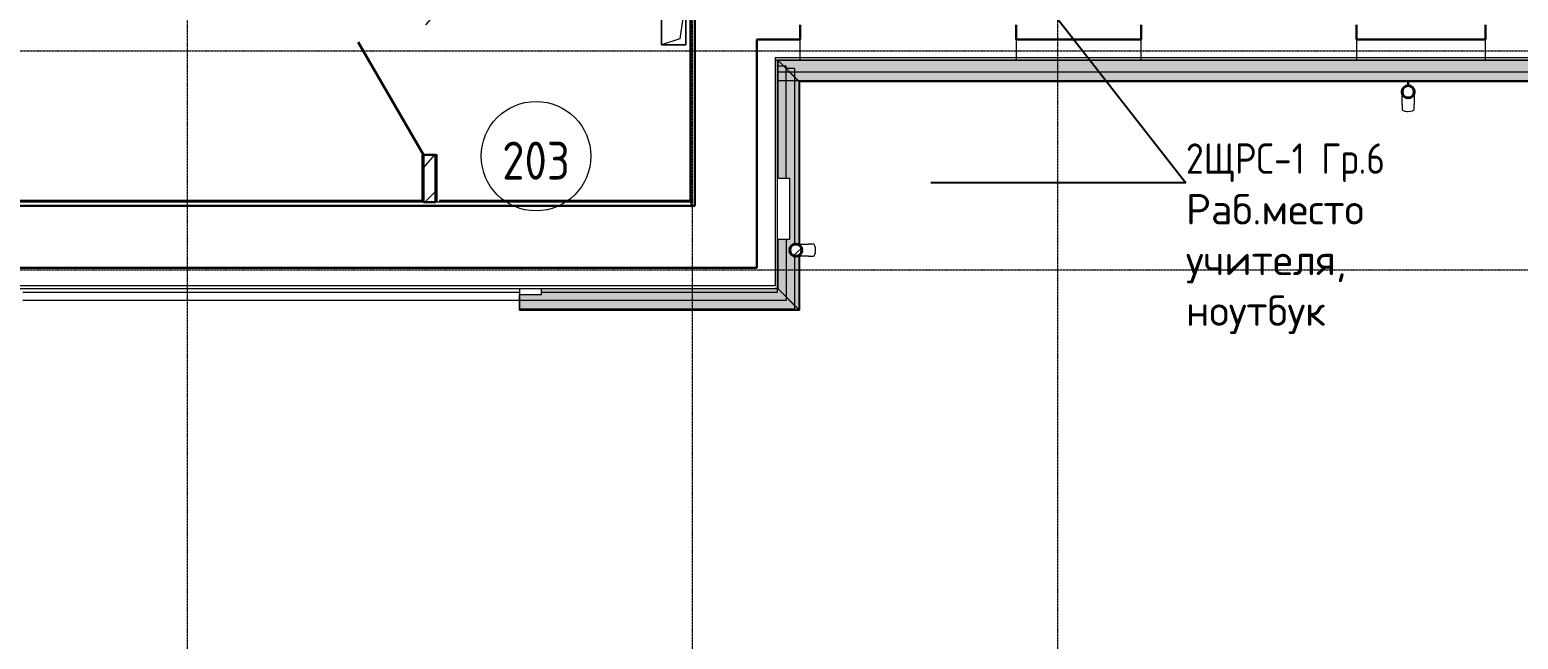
# Model space of a CAD drawing. Header units: millimetres. Extents: x -32 to 417638015, y -35 to 175284279.
# Drawn here: x 416887531 to 416899760, y 175228655 to 175233668 of the extents above; entities that cross this region are included whole.
import ezdxf
from ezdxf import colors
from ezdxf.entities.mleader import LeaderData, LeaderLine
from ezdxf.math import Vec2, Vec3

# ---------------------------------------------------------------- set-up
doc = ezdxf.new("R2010")
doc.units = ezdxf.units.MM
doc.linetypes.add('ADSK_Линия сетки', pattern=[25, 20, -2.5, 0, -2.5])
doc.layers.add('_ЭМ_Надписи', color=7, linetype='Continuous')
for name, color, linetype, lineweight in [('Аннотация', 7, 'Continuous', 18), ('Двери', 7, 'Continuous', 9), ('Обобщенные модели', 7, 'Continuous', 18), ('Ограждение', 7, 'Continuous', 9), ('Оси', 253, 'Continuous', 9), ('Стены внутренние', 7, 'Continuous', 18), ('Стены наружные', 7, 'Continuous', 18), ('Стены несущие', 7, 'Continuous', 30), ('Стены отделка', 7, 'Continuous', 30), ('Стены штриховка', 7, 'Continuous', 9), ('ШТРИХОВКА', 252, 'Continuous', 15)]:
    doc.layers.add(name, color=color, linetype=linetype, lineweight=lineweight)
doc.layers.add('Линии', color=7, linetype='Continuous', lineweight=9, true_color=0x00a600)
doc.styles.add('GOST Common', font='GOST_Common.ttf', dxfattribs={"width": 0.9, "height": 349.9999999999996})
doc.styles.add('ЭОМ', font='isocpeur.ttf', dxfattribs={"width": 0.85, "height": 250})

# ---------------------------------------------------------------- blocks, each defined once
blk = doc.blocks.new('План 2 этажа')
at = {"layer": 'Обобщенные модели', "lineweight": 9}
h = blk.add_hatch(dxfattribs=at)
h.set_pattern_fill('FP_12', color=8, angle=-90.00000000000011, style=0, pattern_type=2)
h.set_pattern_definition([(44.99999999999989, (686.3577629902475, 338.699780117706), (-106.0660171779819, 106.0660171779823), [])])
h.paths.add_polyline_path([(8673.365716292448, 446.0513845086573), (8695.617809688063, 446.0513845086572), (8715.66625308318, 455.706205994356), (8729.540206385349, 473.1035931618761), (8734.491762990243, 494.7977801177789), (8729.540206385349, 516.4919670736125), (8715.66625308318, 533.8893542411327), (8695.617809688063, 543.5441757268316), (8673.365716292448, 543.5441757268316), (8653.317272897331, 533.8893542411329), (8639.443319595091, 516.4919670736127), (8634.491762990267, 494.7977801177792), (8639.443319595091, 473.1035931618763), (8653.317272897331, 455.7062059943561), (8656.52906214434, 454.1594898120344)])
at = {"layer": 'Ограждение', "transparency": 33554432}
for points in [[(8714.08828682654, 0.2012562814186367), (8714.08828682654, 454.9462974958155), (8695.617809688054, 446.0513845086516), (8673.365716292443, 446.0513845086516), (8652.631217356706, 456.5664924317227), (8639.443319595097, 473.1035931618619), (8634.491762990267, 494.7977801177907), (8639.443319595091, 516.4919670736069), (8653.317272897331, 533.8893542411271), (8673.365716292436, 543.5441757268259), (8695.617809688076, 543.5441757268259), (8714.08828682654, 535.8680613411375), (8714.088286826543, 1877.334662374377), (8535.491762990256, 2055.931186210665), (8535.491762990256, 1084.77770049627), (8634.49176299022, 1084.77770049627), (8634.49176299022, 584.7777004962447), (8535.491762990256, 584.7777004962447), (8535.491762990256, 178.7977801177066), (8608.553545165101, 105.735997942866)], [(18929.08168620996, 1877.334662374342), (18968.76982561992, 1877.334662374342), (18968.76982561992, 2055.931186210621), (16884.55492487861, 2055.93118621063), (16884.55492487861, 2036.931186210548), (16484.55492487863, 2036.931186210548), (16484.55492487863, 2055.93118621063), (8535.49176299026, 2055.931186210656), (8714.088286826543, 1877.334662374377), (18667.36060024651, 1877.334662374342)], [(18929.08168620996, 1877.133406092886), (18968.76982561992, 1877.334662374342), (18968.76982561992, 1881.302302228484), (8710.120646972406, 1881.302302228519), (8714.289543107996, 1877.13340609292), (18667.36060024651, 1877.133406092886)], [(8534.49176299026, 1084.77770049627), (8535.49176299026, 1084.77770049627), (8534.49176299026, 1308.583407618944)], [(8198.517161708296, 0.2012562814186367), (8714.08828682654, 0.2012562814186367), (8534.491762990256, 178.7977801177066), (6594.994017940166, 178.7977801177066), (6594.994017940166, 129.7977801176918), (6415.023838230663, 129.7977801176918), (6415.023838230663, 0.2012562814186367), (6594.994017940166, 0.2012562814186367)], [(8714.28954310799, -3.768718670471571e-11), (8709.083320105496, 4.168896135561113), (6415.023838230663, 4.168896135561113), (6415.023838230663, -2.899014361901209e-11), (8714.08828682654, -3.768718670471571e-11)]]:
    blk.add_hatch(color=8, dxfattribs=at).paths.add_polyline_path(points)
h = blk.add_hatch(color=8, dxfattribs=at)
h.paths.add_polyline_path([(8714.28954310799, -3.768718670471571e-11), (8714.088286826543, 454.9462974958155), (8710.1206469724, 453.0355828454852), (8710.1206469724, 4.168896135561113), (8714.08828682654, 0.2012562814186367)])
h.paths.add_polyline_path([(8714.28954310799, 534.5523428226336), (8714.088286826573, 1877.334662374342), (8710.120646972406, 1881.302302228519), (8710.1206469724, 536.5599773899922), (8714.088286826543, 534.6492627396706)])
at = {"layer": 'Стены внутренние', "lineweight": 9}
h = blk.add_hatch(dxfattribs=at)
h.set_pattern_fill('ANSI34', color=8, scale=20, style=0)
h.set_pattern_definition([(45, (686.3573730537319, 338.699590410115), (-269.4076836320746, 269.4076836320746), []), (45, (776.1599730537273, 338.699590410115), (-269.4076836320746, 269.4076836320746), []), (45, (865.9625730537227, 338.699590410115), (-269.4076836320746, 269.4076836320746), []), (45, (955.7653730537277, 338.699590410115), (-269.4076836320746, 269.4076836320746), [])])
h.paths.add_polyline_path([(5724.88811230869, 889.7977801177267), (5724.88811230869, 1278.007889719643), (5624.888112308632, 1278.007889719643), (5624.888112308632, 889.7977801177267)])
h.paths.add_polyline_path([(5724.88811230869, 2348.007889719643), (5724.888112308632, 4414.756545947955), (5624.888112308632, 4414.756545947955), (5624.888112308632, 2348.007889719643)])
at = {"layer": 'Двери', "color": 8, "lineweight": 30}
blk.add_line((5624.888112307674, 1278.007889719667), (5089.888112307669, 2204.655071769014), dxfattribs=at)
at = {"layer": 'Линии', "color": 8}
blk.add_circle((6550.036860259017, 1267.382788842137), 450.0000000000006, dxfattribs=at)
at = {"layer": 'Обобщенные модели', "color": 8}
for p, q in [((7581.357373053731, 2181.439942867619), (7581.357373053731, 2581.439942867624)), ((7581.357373053731, 2581.439942867624), (7581.357373053731, 2181.439942867619)), ((7781.357373053731, 2581.439942867624), (7731.357373053738, 2231.439942867621)), ((7781.357373053731, 2581.439942867624), (7781.357373053731, 2181.439942867619)), ((7781.357373053731, 2181.439942867619), (7781.357373053731, 2581.439942867624)), ((7731.357373053738, 2231.439942867621), (7581.357373053731, 2181.439942867619)), ((7781.357373053731, 2181.439942867619), (7581.357373053731, 2181.439942867619)), ((7581.357373053731, 2181.439942867619), (7781.357373053731, 2181.439942867619)), ((13710.91818663262, 1886.931186210649), (13710.91818663262, 1882.517186254725)), ((13710.91818663262, 1882.517186254725), (13710.91818663262, 1881.302302228499)), ((13710.91818663262, 1880.633577453158), (13710.91818663262, 1878.884542947171)), ((13710.91818663262, 1877.1334060929), (13710.91818663262, 1847.789968838681)), ((13720.91818663262, 1882.517186254725), (13720.91818663262, 1886.931186210649)), ((13720.91818663262, 1881.302302228499), (13720.91818663262, 1882.517186254725)), ((13720.91818663262, 1878.884542947171), (13720.91818663262, 1880.633577453158)), ((13720.91818663262, 1847.789968838681), (13720.91818663262, 1877.1334060929)), ((13665.91818663264, 1693.283735366834), (13665.91818663264, 1650.779598395765)), ((13765.91818663265, 1650.779598395765), (13765.91818663265, 1693.283735366834)), ((8708.90576294617, 544.797780117707), (8710.1206469724, 544.797780117707)), ((8710.789371747736, 544.797780117707), (8712.538406253727, 544.797780117707)), ((8830.643350805081, 544.7977801177068), (8788.139213834012, 544.7977801177068)), ((8699.860703284652, 444.7977801177124), (8697.508632554946, 444.7977801177124)), ((8708.746629887743, 444.7977801177124), (8705.576837620763, 444.7977801177124)), ((8710.1206469724, 444.7977801177124), (8708.90576294617, 444.7977801177124)), ((8712.11758754349, 444.7977801177124), (8710.789371747736, 444.7977801177124)), ((8788.13921383401, 444.7977801177123), (8830.643350805081, 444.7977801177121))]:
    blk.add_line(p, q, dxfattribs=at)
at = {"layer": 'Обобщенные модели', "color": 8, "flags": 128}
for points in [[(13665.91818663264, 1693.283735366834), (13665.91818663264, 1698.951475800595), (13665.91818663264, 1704.535994868075), (13665.91818663264, 1710.02835853008), (13665.91818663264, 1715.419780176385), (13665.91818663264, 1720.701634682455), (13665.91818663264, 1725.865472207837), (13665.91818663264, 1730.903031714051), (13665.91818663264, 1735.806254180475), (13665.91818663264, 1740.567295497161), (13665.91818663264, 1745.178539013629), (13665.91818663264, 1749.632607723929), (13665.91818663264, 1753.922376068271), (13665.91818663264, 1758.040981332414), (13665.91818663264, 1761.98183462652), (13665.91818663264, 1765.738631425992), (13665.91818663264, 1769.305361657357), (13665.91818663264, 1772.676319313104), (13665.91818663264, 1775.846111580074), (13665.91818663264, 1778.80966746685), (13665.91818663264, 1781.562245916184), (13665.91818663264, 1783.914316645905)], [(13765.91818663264, 1783.914316645896), (13765.91818663264, 1782.643935693588), (13765.91818663264, 1779.980424627479), (13765.91818663264, 1777.104063162229), (13765.91818663264, 1774.019452862603), (13765.91818663264, 1770.731528447037), (13765.91818663264, 1767.245549893231), (13765.91818663265, 1763.567094023229), (13765.91818663265, 1759.702045581714), (13765.91818663265, 1755.656587821721), (13765.91818663265, 1751.43719261267), (13765.91818663265, 1747.050610086778), (13765.91818663265, 1742.503857840373), (13765.91818663265, 1737.804209707106), (13765.91818663265, 1732.959184121455), (13765.91818663265, 1727.976532090805), (13765.91818663265, 1722.864224795504), (13765.91818663265, 1717.630440836641), (13765.91818663265, 1712.283553152094), (13765.91818663265, 1706.83211562153), (13765.91818663265, 1701.28484938208), (13765.91818663265, 1695.650628876405), (13765.91818663265, 1693.283735366834)], [(8697.50863255495, 544.797780117707), (8698.77901350726, 544.797780117707), (8701.442524573358, 544.797780117707), (8704.318886038609, 544.797780117707), (8707.403496338244, 544.797780117707), (8708.90576294617, 544.797780117707)], [(8714.28954310799, 544.797780117707), (8717.855855177613, 544.797780117707), (8721.720903619123, 544.7977801177069), (8725.766361379116, 544.7977801177069), (8729.985756588176, 544.7977801177069), (8734.37233911406, 544.7977801177069), (8738.919091360465, 544.7977801177069), (8743.618739493735, 544.7977801177069), (8748.463765079387, 544.7977801177069), (8753.446417110034, 544.7977801177069), (8758.558724405337, 544.7977801177069), (8763.792508364197, 544.7977801177069), (8769.139396048748, 544.7977801177069), (8774.590833579316, 544.7977801177069), (8780.138099818752, 544.7977801177069), (8785.772320324437, 544.7977801177068), (8788.139213834012, 544.7977801177068)], [(8705.576837620763, 444.7977801177124), (8702.613281733991, 444.7977801177124), (8699.860703284652, 444.7977801177124)], [(8788.13921383401, 444.7977801177123), (8782.471473400252, 444.7977801177123), (8776.886954332771, 444.7977801177123), (8771.394590670765, 444.7977801177123), (8766.003169024461, 444.7977801177123), (8760.721314518383, 444.7977801177123), (8755.557476993, 444.7977801177123), (8750.5199174868, 444.7977801177123), (8745.616695020368, 444.7977801177123), (8740.85565370368, 444.7977801177124), (8736.244410187213, 444.7977801177124), (8731.790341476917, 444.7977801177124), (8727.500573132571, 444.7977801177124), (8723.381967868429, 444.7977801177124), (8719.441114574322, 444.7977801177124), (8715.68431777485, 444.7977801177124), (8714.28954310799, 444.7977801177124)]]:
    blk.add_lwpolyline(points, dxfattribs=at)
at = {"layer": 'Обобщенные модели', "color": 8}
for centre, radius, start, end in [((13715.91818663263, 1796.931186210628), 52.00000000000003, 90, 270), ((13715.91818663263, 1796.931186210628), 52.00000000000004, 270, 90), ((8684.491762990201, 494.7977801176978), 51.99999999999999, 77.14285714288422, 101.1114376007515), ((8684.491762990201, 494.7977801176978), 51.99999999999998, 61.30399593361874, 77.14285714288422), ((8684.491762990201, 494.7977801176978), 51.99999999999995, 59.80570797605397, 61.30399593361874), ((8684.491762990201, 494.7977801176978), 51.99999999999996, 56.82394219643537, 58.98098540479307), ((8684.491762990201, 494.7977801176978), 51.99999999999995, 0, 54.66430621118015), ((8684.491762990201, 494.7977801176978), 52.00000000000003, 305.3356937888236, 0), ((8684.491762990201, 494.7977801176978), 52, 258.8885623992485, 282.8571428571158), ((8684.491762990201, 494.7977801176978), 52.00000000000001, 282.8571428571158, 298.6960040663812), ((8684.491762990201, 494.7977801176978), 52.00000000000003, 298.6960040663812, 300.1942920239493), ((8684.491762990201, 494.7977801176978), 52.00000000000004, 301.019014595207, 303.1760578035611)]:
    blk.add_arc(centre, radius, start, end, dxfattribs=at)
at = {"layer": 'Обобщенные модели', "color": 8, "lineweight": 40}
for centre, start, end in [((13715.91818663268, 1796.931186210599), 90, 270), ((13715.91818663268, 1796.931186210599), 270, 90), ((8684.49176299023, 494.7977801177451), 0, 180), ((8684.49176299023, 494.7977801177451), 180, 0)]:
    blk.add_arc(centre, 49.99999999999996, start, end, dxfattribs=at)
at = {"layer": 'Обобщенные модели', "color": 8}
for centre, major_axis, ratio, start_param, end_param in [((13715.91818663263, 1650.779598395757), (49.99999999999999, -6.469600222486296e-14), 0.3090169943749482, 3.141592653589785, 4.712388980384689), ((13715.91818663263, 1650.779598395757), (50.00000000000001, -1.091049232098692e-13), 0.3090169943749481, 4.712388980384695, 6.283185307179591), ((8830.643350805072, 494.797780117697), (2.362084521691513e-13, 50.00000000000001), 0.3090169943749481, 4.712388980384695, 6.283185307179597), ((8830.643350805072, 494.797780117697), (1.584928404453902e-13, 49.99999999999999), 0.3090169943749482, 3.141592653589792, 4.712388980384689)]:
    blk.add_ellipse(centre, major_axis=major_axis, ratio=ratio, start_param=start_param, end_param=end_param, dxfattribs=at)
at = {"layer": 'Ограждение', "color": 8}
for p, q in [((8535.491762990252, 2055.931186210659), (8534.491762990252, 2056.93118621066)), ((8534.491762990252, 2056.931186210659), (8719.496877362508, 2056.931186210659)), ((8535.491762990256, 2055.931186210657), (8712.815163770954, 1878.607785429957)), ((8714.088286826534, 1877.334662374377), (8535.491762990252, 2055.931186210659)), ((8535.491762990252, 2055.93118621066), (8535.49176299025, 1084.77770049627)), ((8535.491762990252, 2055.93118621066), (8535.49176299025, 1084.77770049627)), ((16484.55492487861, 2055.931186210634), (8535.491762990252, 2055.931186210659)), ((16484.55492487861, 2055.931186210634), (8535.491762990252, 2055.931186210659)), ((8719.496877362508, 2056.931186210659), (10495.49687736252, 2056.931186210653)), ((10495.49687736252, 2056.931186210653), (8719.496877362508, 2056.931186210659)), ((11519.49646127172, 2056.93118621065), (13290.49646127172, 2056.931186210644)), ((13290.49646127172, 2056.931186210644), (11519.49646127172, 2056.93118621065)), ((14349.50096293231, 2056.931186210641), (16125.50096293232, 2056.931186210635)), ((16125.50096293232, 2056.931186210635), (14349.50096293231, 2056.931186210641)), ((8712.815163770956, 1878.607785429956), (8708.905762946168, 1882.517186254743)), ((8708.905762946168, 1882.517186254744), (8708.905762946164, 537.1450347018174)), ((8708.905762946168, 1882.517186254743), (8710.120646972395, 1881.302302228516)), ((18968.7698256199, 1882.51718625471), (8708.905762946168, 1882.517186254743)), ((8710.120646972395, 1881.302302228516), (8712.81516377096, 1878.607785429952)), ((8712.815163770956, 1878.607785429956), (8710.120646972398, 1881.302302228514)), ((8710.120646972397, 1881.302302228515), (8710.120646972393, 536.5599773899909)), ((8710.120646972397, 1881.302302228514), (8712.815163770956, 1878.607785429953)), ((18968.7698256199, 1881.302302228481), (8710.120646972398, 1881.302302228514)), ((8710.789371747733, 1880.633577453179), (8710.447351604407, 1880.975597596504)), ((8710.447351604407, 1880.975597596505), (8710.447351604404, 536.4026447313688)), ((18968.7698256199, 1880.975597596471), (8710.447351604405, 1880.975597596504)), ((8712.538406253723, 1878.884542947187), (8710.789371747735, 1880.633577453178)), ((8710.789371747733, 1880.633577453179), (8710.78937174773, 536.2379365112164)), ((8710.789371747733, 1880.633577453179), (8712.538406253725, 1878.884542947186)), ((18968.7698256199, 1880.633577453145), (8710.789371747731, 1880.633577453179)), ((8713.007830343877, 1878.415118857034), (8712.538406253723, 1878.884542947188)), ((8712.538406253723, 1878.884542947187), (8712.53840625372, 535.3956458857162)), ((18968.7698256199, 1878.884542947153), (8712.538406253723, 1878.884542947187)), ((8712.815163770956, 1878.607785429956), (8712.815163770952, 535.2623664898531)), ((8714.088286826533, 1877.33466237438), (8712.815163770956, 1878.607785429956)), ((8712.815163770956, 1878.607785429953), (8714.088286826533, 1877.334662374377)), ((18968.7698256199, 1878.607785429922), (8712.815163770954, 1878.607785429956)), ((8713.007830343877, 1878.415118857034), (8713.007830343875, 535.1695831584399)), ((18968.7698256199, 1878.415118857001), (8713.007830343875, 1878.415118857034)), ((8713.136078731182, 1878.286870469728), (8713.136078731179, 535.1078219902066)), ((8713.136078731182, 1878.286870469727), (8714.289543107989, 1877.133406092922)), ((18968.7698256199, 1878.286870469694), (8713.136078731182, 1878.286870469727)), ((8714.088286826533, 1877.334662374378), (8714.088286826529, 534.6492627396694)), ((18968.7698256199, 1877.334662374344), (8714.088286826534, 1877.334662374377)), ((8714.289543107989, 1877.133406092923), (8714.289543107985, 534.5523428226469)), ((18968.7698256199, 1877.133406092889), (8714.289543107989, 1877.133406092922)), ((8535.491762990248, 584.7777004962409), (8535.491762990248, 178.7977801177044)), ((8535.491762990248, 584.7777004962409), (8535.491762990248, 178.7977801177044)), ((8708.905762946164, 452.4505255336647), (8708.905762946164, 5.383780161788479)), ((8710.120646972393, 453.0355828454855), (8710.120646972391, 4.168896135559521)), ((8710.447351604404, 453.1929155041092), (8710.447351604402, 3.842191503549031)), ((8710.78937174773, 453.3576237242652), (8710.789371747727, 3.500171360223362)), ((8712.53840625372, 454.1999143497642), (8712.53840625372, 1.751136854231675)), ((8712.815163770952, 454.3331937456293), (8712.81516377095, 1.474379337000414)), ((8713.007830343875, 454.4259770770375), (8713.007830343873, 1.281712764078691)), ((8713.136078731179, 454.4877382452697), (8713.136078731179, 1.153464376772604)), ((8714.088286826529, 454.946297495811), (8714.088286826529, 0.2012562814223884)), ((8714.289543107985, 455.0432174128403), (8714.289543107985, -3.279865268268622e-11)), ((6415.023838230659, 129.7977801176862), (6415.023838230659, 1.474379337003938)), ((6415.023838230659, 0.201256281424719), (6415.023838230659, 129.7977801176897)), ((6594.994017940161, 178.7977801177061), (8535.491762990248, 178.7977801177042)), ((6594.994017940161, 178.7977801177061), (8535.491762990248, 178.7977801177042)), ((8534.491762990247, 179.7977801177047), (8514.491762990237, 179.7977801177047)), ((8535.491762990248, 178.7977801177043), (8534.491762990248, 179.7977801177041)), ((8714.088286826529, 0.2012562814223884), (8535.491762990248, 178.7977801177043)), ((8535.491762990241, 178.79778011771), (8712.815163770949, 1.474379337001494)), ((6415.023838230659, 1.474379337003882), (6415.023838230659, 5.383780161791037)), ((6415.023838230659, 5.383780161791094), (6415.023838230659, 4.168896135564125)), ((6415.023838230659, 5.383780161791094), (8708.905762946162, 5.383780161789048)), ((6415.023838230659, 4.168896135564125), (6415.023838230659, 1.474379337009225)), ((6415.023838230659, 1.474379337006553), (6415.023838230659, 4.168896135562022)), ((6415.023838230659, 4.168896135562079), (6415.023838230659, 1.474379337009793)), ((6415.023838230659, 4.168896135562079), (8710.120646972391, 4.168896135559521)), ((6415.023838230659, 3.500171360225693), (6415.023838230659, 3.842191503551305)), ((6415.023838230659, 3.842191503551305), (8710.447351604402, 3.842191503548918)), ((6415.023838230659, 1.751136854234858), (6415.023838230659, 3.500171360225579)), ((6415.023838230659, 3.500171360221827), (6415.023838230659, 1.751136854231504)), ((6415.023838230659, 3.500171360225693), (8710.789371747727, 3.500171360223817)), ((6415.023838230659, 1.281712764081419), (6415.023838230659, 1.751136854234915)), ((6415.023838230659, 1.751136854234858), (8712.538406253718, 1.751136854233096)), ((6415.023838230659, 0.2012562814200578), (6415.023838230659, 1.474379337006553)), ((6415.023838230659, 1.474379337009793), (6415.023838230659, 0.2012562814247758)), ((6415.023838230659, 1.474379337003882), (8712.815163770949, 1.474379337001437)), ((6415.023838230659, 1.281712764081419), (8713.007830343871, 1.281712764079373)), ((6415.023838230659, 1.153464376774707), (6415.023838230659, -3.024069883394986e-11)), ((6415.023838230659, 1.153464376774707), (8713.136078731179, 1.153464376772376)), ((6415.023838230659, 0.201256281424719), (8714.088286826529, 0.2012562814228431)), ((8708.905762946164, 5.383780161788593), (8710.120646972391, 4.168896135561511)), ((8712.81516377095, 1.47437933700138), (8708.905762946164, 5.383780161788479)), ((8710.120646972391, 4.168896135559521), (8712.815163770952, 1.474379336998766)), ((8712.815163770949, 1.474379337001096), (8710.120646972391, 4.168896135559578)), ((8710.120646972391, 4.168896135561511), (8712.815163770952, 1.474379336998197)), ((8710.789371747727, 3.50017136022376), (8710.447351604402, 3.842191503549373)), ((8710.789371747733, 3.500171360219554), (8712.538406253712, 1.751136854237757)), ((8712.53840625372, 1.751136854231788), (8710.78937174773, 3.500171360222566)), ((8713.007830343873, 1.281712764079316), (8712.53840625372, 1.751136854232925)), ((8712.815163770952, 1.474379336998766), (8714.088286826529, 0.2012562814222179)), ((8714.088286826525, 0.2012562814255148), (8712.815163770949, 1.474379337001096)), ((8713.136078731179, 1.153464376772376), (8714.289543107985, -3.251443558838218e-11)), ((6415.023838230659, -3.012701199622825e-11), (8714.289543107983, -3.217337507521734e-11))]:
    blk.add_line(p, q, dxfattribs=at)
at = {"layer": 'Оси', "color": 8, "linetype": 'ADSK_Линия сетки'}
for p, q in [((3685.922726092162, -4690.674102031652), (3685.922726092278, 44561.69804906179)), ((7835.922726092162, -4690.674102031659), (7835.92272609222, 22196.43260966978)), ((10835.92272609216, -4690.674102031664), (10835.92272609222, 22196.43260966979)), ((-9428.371165078948, 2133.699590409723), (43381.86787305312, 2133.699590409553)), ((-9428.371165078948, 333.6995904097212), (50898.62656665337, 333.6995904095265))]:
    blk.add_line(p, q, dxfattribs=at)
at = {"layer": 'Стены наружные', "color": 8}
for p, q in [((8604.491762990248, 2006.931186210663), (8535.491762990248, 2006.931186210663)), ((18968.76982561988, 1956.931186210628), (8535.491762990248, 1956.931186210662)), ((8604.491762990248, 1084.777700496273), (8604.491762990248, 2006.931186210663)), ((8674.491762990248, 1987.402092222663), (8604.491762990248, 1987.402092222663)), ((8674.491762990248, 1987.402092222663), (8674.491762990248, 543.544175726829)), ((10495.49687736254, 2076.931186210654), (8720.496877362544, 2076.93118621066)), ((13290.49646127172, 2076.931186210645), (11520.49646127172, 2076.931186210652)), ((16125.5009629323, 2076.931186210636), (14350.5009629323, 2076.931186210641)), ((18968.76982561988, 1886.931186210628), (8535.491762990248, 1886.931186210662)), ((8604.491762990248, 584.7777004962954), (8604.491762990248, 79.79778011770122)), ((8674.491762990248, 446.0513845086534), (8674.491762990248, 9.797780117710317)), ((2335.01276597043, 149.7977801177622), (6414.164810959192, 149.7977801177231)), ((6414.164810959192, 149.7977801177231), (6414.164810959192, 79.79778011772305)), ((6414.907739958377, 179.7977801177176), (6414.907739958377, 149.7977801177121)), ((6594.994017940189, 149.7977801177212), (8534.491762990248, 149.7977801177021)), ((8534.491762990248, 179.7977801176985), (8514.491762990248, 179.7977801176985)), ((8534.491762990248, 149.7977801177003), (8534.491762990248, 178.7977801177076)), ((8604.491762990248, 79.79778011770941), (2335.01276597043, 79.79778011776216)), ((6410.583740654751, 79.79778011773033), (6410.583740654751, 9.797780117730326)), ((8674.491762990248, 9.797780117708498), (6410.583740654751, 9.797780117730326))]:
    blk.add_line(p, q, dxfattribs=at)
at = {"layer": 'Стены несущие', "color": 8}
for p, q in [((7854.491762990248, 9233.699590410088), (7854.491762990248, 859.7977801176994)), ((8720.496877362544, 2226.931186210678), (8720.496877362544, 2346.931186209679)), ((10495.49687736254, 2346.931186209679), (10495.49687736254, 2226.931186210678)), ((11520.49646127177, 2226.931186210678), (11520.49646127177, 2346.931186209679)), ((13290.49646127172, 2346.931186209679), (13290.49646127172, 2226.931186210678)), ((14350.50096293236, 2226.931186210609), (14350.50096293236, 2346.931186209679)), ((8720.496877362544, 2226.931186210678), (8364.491762990248, 2226.931186210678)), ((8364.491762990248, 2226.931186210678), (8364.491762990248, 349.7977801177112)), ((11520.49646127177, 2226.931186210678), (10495.49687736254, 2226.931186210678)), ((14350.50096293236, 2226.931186210609), (13290.49646127172, 2226.931186210678)), ((5624.888112308632, 889.7977801177267), (5624.888112308632, 1278.007889719643)), ((5724.88811230869, 1278.007889719643), (5624.888112308632, 1278.007889719643)), ((5724.88811230869, 889.7977801177267), (5724.88811230869, 1278.007889719643)), ((855.7885734373704, 859.7977801176994), (7854.491762990248, 859.7977801176994)), ((5624.888112308632, 889.7977801177267), (5724.88811230869, 889.7977801177267)), ((348.2081659595133, 349.7977801177112), (8364.491762990248, 349.7977801177112))]:
    blk.add_line(p, q, dxfattribs=at)
at = {"layer": 'Стены отделка', "color": 8, "lineweight": 9}
for p, q in [((7824.491762990248, 859.7977801176994), (7824.491762990307, 4314.756545947911)), ((7812.491762990307, 3320.699590410096), (7812.491762990248, 901.797780117724)), ((8720.496877362544, 2056.931186210682), (8720.496877362544, 2226.931186210678)), ((10495.49687736254, 2226.931186210678), (10495.49687736254, 2056.931186210682)), ((11520.49646127177, 2226.931186210678), (11520.49646127177, 2226.931186210678)), ((11520.49646127177, 2056.931186210682), (11520.49646127177, 2226.931186210678)), ((13290.49646127172, 2226.931186210678), (13290.49646127172, 2056.931186210612)), ((14350.50096293236, 2226.931186210609), (14350.50096293236, 2226.931186210609)), ((14350.50096293236, 2056.931186210612), (14350.50096293236, 2226.931186210609)), ((8720.496877362544, 2076.931186210677), (8514.491762990248, 2076.931186210677)), ((8514.491762990248, 2076.931186210677), (8514.491762990248, 199.7977801177103)), ((8534.491762990248, 2056.931186210682), (8720.496877362544, 2056.931186210682)), ((8534.491762990248, 179.7977801177149), (8534.491762990248, 2056.931186210682)), ((11520.49646127177, 2076.931186210677), (10495.49687736254, 2076.931186210677)), ((10495.49687736254, 2056.931186210682), (11520.49646127177, 2056.931186210682)), ((14350.50096293236, 2076.931186210677), (13290.49646127172, 2076.931186210677)), ((13290.49646127172, 2056.931186210612), (14350.50096293236, 2056.931186210612)), ((5624.888112308632, 1278.007889719643), (5612.888112308632, 1278.007889719643)), ((5612.888112308632, 1278.007889719643), (5612.888112308632, 901.797780117724)), ((5736.88811230869, 1278.007889719643), (5724.88811230869, 1278.007889719643)), ((5736.88811230869, 895.7977801176912), (5736.88811230869, 1278.007889719643)), ((8634.49176299019, 1084.77770049627), (8534.491762990248, 1084.77770049627)), ((8634.49176299019, 584.7777004963136), (8634.49176299019, 1084.77770049627)), ((7824.491762990248, 889.7977801177267), (865.806561410136, 889.7977801177267)), ((5612.888112308632, 901.797780117724), (887.5891997983563, 901.797780117724)), ((5724.88811230869, 895.7977801176912), (5736.88811230869, 895.7977801176912)), ((7812.491762990248, 901.797780117724), (5755.88811230869, 901.797780117724)), ((5755.88811230869, 901.797780117724), (5755.88811230869, 889.7977801177267)), ((7818.491762990248, 889.7977801177267), (7818.491762990248, 901.797780117724)), ((7818.491762990248, 901.797780117724), (7824.491762990248, 901.797780117724)), ((8534.491762990248, 584.7777004962445), (8634.49176299019, 584.7777004963136)), ((179.0146968002664, 179.7977801177149), (8514.491762990248, 179.7977801176985)), ((8514.491762990248, 199.7977801177103), (198.9198108190321, 199.7977801177103)), ((6415.023838230642, 179.7977801177149), (6415.023838230642, 129.7977801176921)), ((6415.023838230642, 129.7977801176921), (6594.994017940189, 129.7977801176921)), ((6594.994017940189, 129.7977801176921), (6594.994017940189, 179.7977801177149))]:
    blk.add_line(p, q, dxfattribs=at)
at = {"layer": 'Стены штриховка', "color": 8}
for p, q in [((7814.491762990248, 3322.69959041013), (7814.491762990248, 901.797780117724)), ((8534.491762990248, 2056.931186210682), (8514.491762990248, 2056.931186210682)), ((5614.88811230869, 1278.007889719643), (5614.888112308632, 899.7977801177594)), ((5734.888112308632, 895.7977801176912), (5734.888112308632, 1278.007889719643)), ((5614.888112308632, 899.7977801177594), (885.5986883963924, 899.7977801177594)), ((5755.88811230869, 899.7977801176903), (7818.491762990248, 899.7977801176903)), ((7814.491762990248, 901.797780117724), (7818.491762990248, 901.797780117724))]:
    blk.add_line(p, q, dxfattribs=at)
at = {"layer": 'Аннотация', "color": 8, "lineweight": 9, "insert": (6550.036860259017, 1230.434668583388), "char_height": 312.5000000000001, "width": 520.2111192702771, "attachment_point": 5, "line_spacing_factor": 1.022765581104984, "style": 'GOST Common'}
blk.add_mtext('203', dxfattribs=at)

msp = doc.modelspace()

# ---------------------------------------------------------------- block references
at = {"layer": 'ШТРИХОВКА'}
msp.add_blockref('План 2 этажа', (416885140.0062945, 175231360.8653707), dxfattribs=at)

# ---------------------------------------------------------------- next in the draw order: leaders
at = {"layer": '_ЭМ_Надписи', "color": 7, "ltscale": 5}
ml = msp.add_multileader_mtext('Standard', dxfattribs=at)
ml.set_content('{\\fGOST Common|b0|i0|c0|p34;\\W0.9;\\C256;2\\fGOST Common|b0|i0|c204|p34;ЩРС\\fGOST Common|b0|i0|c0|p34;-1\\fISOCPEUR|b0|i0|c204|p34;\\W0.85; Гр.6\\P\\W1;\\C0;Раб.место учителя, ноутбук}', color=1, style='ЭОМ')
ml.set_leader_properties()
ml.build(insert=Vec2(0, 0))
ml.multileader.update_dxf_attribs({"text_left_attachment_type": 6, "text_right_attachment_type": 6, "dogleg_length": 0, "arrow_head_size": 200})
ctx = ml.context
ctx.base_point, ctx.char_height, ctx.arrow_head_size, ctx.landing_gap_size, ctx.plane_origin = Vec3(416897029.4348606, 175232408.0679705, -64.26463315267222), 250, 200, 0, Vec3(416872562.7630486, 175243300.4687211, -64.26463315267222)
ctx.left_attachment, ctx.right_attachment = 6, 6
notes = []
notes.append((ctx, [(0, (1, 1, 0), (416897029.4348606, 175232408.0679705, -64.26463315267222), (1, 0), 0, [(0, [(416895173.8906744, 175234791.5767544, -64.26463315267222)], 0, [])])]))
ctx.mtext.insert, ctx.mtext.width, ctx.mtext.defined_height, ctx.mtext.flow_direction = Vec3(416897029.4348606, 175232733.0679705, -64.26463315267222), 2073.809115969734, 545.6159617257083, 5
for ctx, leaders in notes:
    for number, flags, end, landing, length, lines in leaders:
        leader = LeaderData()
        leader.index, (leader.has_last_leader_line, leader.has_dogleg_vector, leader.attachment_direction) = number, flags
        leader.last_leader_point, leader.dogleg_vector, leader.dogleg_length = Vec3(end), Vec3(landing), length
        for number, points, colour, breaks in lines:
            line = LeaderLine()
            line.index, line.vertices, line.color, line.breaks = number, Vec3.list(points), colors.encode_raw_color(colour), breaks
            leader.lines.append(line)
        ctx.leaders.append(leader)

doc.saveas('drawing.dxf')
